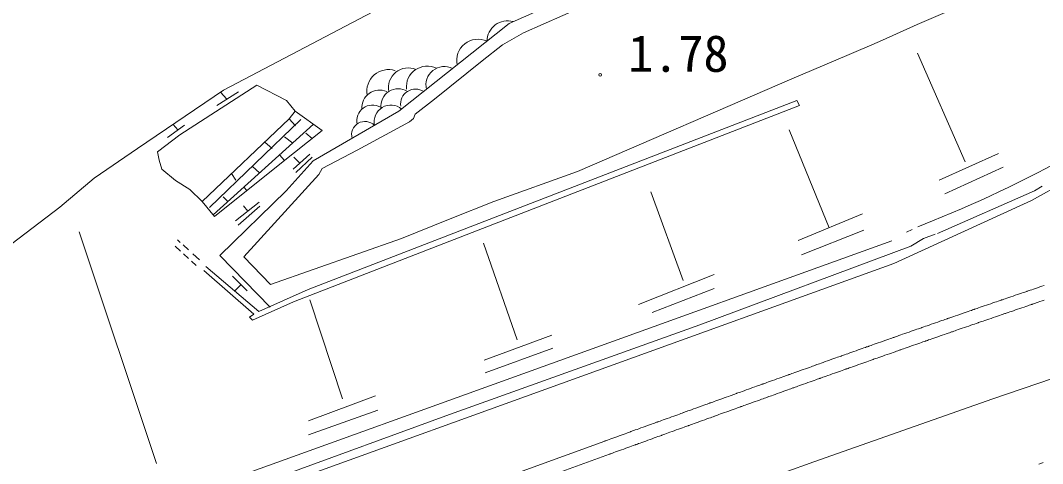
# Model space of a CAD drawing. Units: millimetres, scale not verified. Extents: x 40000 to 680000, y 20000 to 380000.
# Drawn here: x 95765 to 132374, y 270852 to 286745 of the extents above; entities that cross this region are included whole.
import ezdxf
from ezdxf.enums import TextEntityAlignment as Align

# ---------------------------------------------------------------- set-up
doc = ezdxf.new("R2010")
doc.units = ezdxf.units.MM
doc.header["$LTSCALE"] = 1000
doc.linetypes.add('CHAIN', pattern=[18.5, 12, -1.5, 3.5, -1.5])
doc.layers.add('M-BGD', color=7, linetype='Continuous', lineweight=13)
doc.layers.add('M-BMK', color=2, linetype='CHAIN', lineweight=13)
doc.styles.add('ＭＳ ゴシック', font='')
doc.styles.get('ＭＳ ゴシック').set_extended_font_data('MS Gothic')

msp = doc.modelspace()

# ---------------------------------------------------------------- linework, layer by layer
at = {"layer": 'M-BGD'}
for p, q in [((113275, 286637), (117381, 288462)), ((113786, 286304), (117302, 287860)), ((108389, 287055), (103043, 284245)), ((129640, 287352), (127882, 286601)), ((113275, 286637), (109323, 283490)), ((113786, 286304), (113030, 285871)), ((127882, 286601), (126635, 286037)), ((126635, 286037), (126259, 285865)), ((113030, 285871), (112305, 285293)), ((126259, 285865), (124882, 285278)), ((127891, 285565), (129607, 281668)), ((112305, 285293), (110593, 283926)), ((124882, 285278), (123388, 284652)), ((123388, 284652), (115715, 281324)), ((103043, 284245), (99954, 282146)), ((104236, 284420), (101469, 282641)), ((103571, 284182), (102803, 283696)), ((102936, 284173), (103158, 283921)), ((104236, 284420), (105299, 283878)), ((105299, 283878), (105610, 283487)), ((106069, 277093), (123577, 283867)), ((110593, 283926), (109904, 283385)), ((123577, 283867), (123664, 283692)), ((105610, 283487), (105390, 283212)), ((123664, 283692), (105542, 276653)), ((105610, 283487), (106569, 282800)), ((109323, 283490), (106248, 281705)), ((109904, 283385), (109840, 283225)), ((101639, 282988), (101027, 282540)), ((101234, 283016), (101406, 282822)), ((105390, 283212), (102279, 280255)), ((105806, 283191), (102542, 280036)), ((102673, 279768), (106256, 283024)), ((105390, 283212), (105621, 282959)), ((109705, 283106), (107820, 282097)), ((109840, 283225), (109705, 283106)), ((101469, 282641), (100671, 282027)), ((106569, 282800), (105053, 281587)), ((105982, 282705), (106209, 282512)), ((123295, 282819), (124725, 279308)), ((104516, 282382), (104786, 282152)), ((105218, 282570), (105516, 282348)), ((98411, 281093), (99954, 282146)), ((100671, 282027), (100734, 281734)), ((105042, 281921), (105219, 281720)), ((106128, 281953), (105534, 281408)), ((107820, 282097), (106566, 281430)), ((130800, 281976), (128669, 281010)), ((135008, 281976), (131974, 280290)), ((100734, 281734), (100825, 281416)), ((105053, 281587), (102717, 279714)), ((106248, 281705), (105284, 280628)), ((105559, 281845), (105768, 281623)), ((105633, 281287), (106212, 281839)), ((100825, 281416), (101315, 280999)), ((103327, 281252), (103476, 281014)), ((103765, 278270), (106451, 281225)), ((104070, 281514), (104338, 281266)), ((106566, 281430), (106451, 281225)), ((115715, 281324), (112719, 280256)), ((130967, 281482), (128878, 280526)), ((97178, 280042), (98411, 281093)), ((101315, 280999), (101834, 280679)), ((132355, 280801), (132083, 280636)), ((101834, 280679), (102279, 280255)), ((105284, 280628), (102905, 278313)), ((103762, 280768), (103878, 280645)), ((118341, 280595), (119504, 277418)), ((128609, 279106), (132083, 280636)), ((102717, 279714), (102279, 280255)), ((103030, 280420), (103201, 280237)), ((104311, 280229), (103471, 279553)), ((104345, 280085), (103563, 279407)), ((103750, 280096), (103907, 279904)), ((112719, 280256), (111155, 279635)), ((131974, 280290), (127048, 278027)), ((92979, 276858), (97178, 280042)), ((125920, 279807), (123619, 278847)), ((111155, 279635), (109417, 278930)), ((128436, 279560), (127911, 279339)), ((100638, 270853), (97872, 279168)), ((125967, 279218), (123745, 278333)), ((127706, 279251), (127502, 279149)), ((128115, 278919), (128526, 279083)), ((87184, 264497), (126975, 278835)), ((101502, 278472), (101309, 278650)), ((101392, 278873), (101487, 278786)), ((101591, 278691), (101780, 278519)), ((109417, 278930), (104717, 277269)), ((112354, 278757), (113556, 275286)), ((120100, 275825), (127660, 278651)), ((127660, 278651), (128115, 278919)), ((101788, 278208), (101611, 278371)), ((101939, 278374), (102179, 278155)), ((102905, 278313), (104707, 276458)), ((103765, 278270), (104717, 277269)), ((78625, 260539), (127048, 278027)), ((102057, 277959), (101896, 278108)), ((102408, 277920), (104300, 276303)), ((102331, 277779), (104125, 276209)), ((103358, 277577), (103881, 277051)), ((120615, 277638), (117899, 276559)), ((103649, 277252), (103429, 277032)), ((120614, 277132), (118390, 276267)), ((104300, 276303), (106069, 277093)), ((105542, 276653), (104074, 275991)), ((106132, 276729), (107301, 273171)), ((103970, 276098), (104125, 276209)), ((104074, 275991), (103970, 276098)), ((111000, 272562), (120100, 275825)), ((114802, 275460), (112368, 274563)), ((114839, 274992), (112404, 274110)), ((108478, 273284), (106087, 272387)), ((108562, 272769), (106085, 271880)), ((111000, 272562), (105182, 270439)), ((98366, 265014), (116695, 271661)), ((116866, 271191), (98537, 264544))]:
    msp.add_line(p, q, dxfattribs=at)
for points in [[(116695, 271661), (116702, 271663), (116721, 271670), (116752, 271681), (116794, 271697), (116847, 271716), (116908, 271738), (116977, 271763), (117050, 271789), (117127, 271817), (117204, 271845), (117281, 271873), (117354, 271900), (117423, 271924), (117484, 271947), (117537, 271966), (117579, 271981), (117610, 271992), (117629, 271999), (117636, 272002), (117642, 272004), (117661, 272011), (117692, 272022), (117735, 272038), (117787, 272057), (117849, 272079), (117917, 272104), (117991, 272130), (118067, 272158), (118145, 272186), (118222, 272214), (118295, 272241), (118363, 272265), (118425, 272288), (118477, 272307), (118520, 272322), (118551, 272333), (118570, 272340), (118577, 272343), (118583, 272345), (118602, 272352), (118633, 272363), (118676, 272379), (118728, 272398), (118790, 272420), (118858, 272445), (118932, 272471), (119008, 272499), (119086, 272527), (119163, 272555), (119236, 272582), (119305, 272606), (119366, 272629), (119419, 272648), (119461, 272663), (119492, 272674), (119512, 272681), (119518, 272684), (119524, 272686), (119544, 272693), (119575, 272704), (119617, 272719), (119670, 272739), (119731, 272761), (119800, 272785), (119873, 272812), (119950, 272840), (120028, 272868), (120105, 272896), (120178, 272922), (120247, 272947), (120308, 272969), (120361, 272988), (120403, 273004), (120435, 273015), (120454, 273022), (120460, 273024), (120467, 273026), (120486, 273033), (120517, 273045), (120559, 273060), (120612, 273079), (120674, 273101), (120742, 273126), (120816, 273153), (120892, 273180), (120970, 273208), (121047, 273236), (121121, 273263), (121189, 273287), (121251, 273309), (121303, 273329), (121346, 273344), (121377, 273355), (121396, 273362), (121403, 273364), (121409, 273367), (121428, 273374), (121460, 273385), (121502, 273400), (121555, 273419), (121617, 273441), (121685, 273466), (121759, 273493), (121836, 273520), (121914, 273548), (121990, 273576), (122064, 273602), (122133, 273627), (122194, 273649), (122247, 273668), (122290, 273684), (122321, 273695), (122340, 273702), (122346, 273704), (122353, 273706), (122372, 273713), (122403, 273724), (122446, 273740), (122499, 273759), (122560, 273781), (122629, 273805), (122703, 273832), (122779, 273860), (122857, 273888), (122934, 273915), (123008, 273942), (123077, 273966), (123138, 273988), (123191, 274007), (123234, 274022), (123265, 274034), (123284, 274041), (123291, 274043), (123297, 274045), (123316, 274052), (123348, 274063), (123390, 274079), (123443, 274097), (123505, 274120), (123573, 274144), (123647, 274171), (123724, 274198), (123802, 274226), (123879, 274254), (123953, 274280), (124022, 274304), (124083, 274326), (124136, 274345), (124179, 274361), (124210, 274372), (124229, 274379), (124236, 274381), (124242, 274383), (124262, 274390), (124293, 274401), (124336, 274417), (124389, 274435), (124450, 274457), (124519, 274482), (124593, 274508), (124670, 274536), (124748, 274563), (124825, 274591), (124899, 274617), (124968, 274642), (125029, 274664), (125082, 274682), (125125, 274698), (125156, 274709), (125176, 274716), (125182, 274718), (125188, 274720), (125208, 274727), (125239, 274738), (125282, 274753), (125335, 274772), (125396, 274794), (125465, 274819), (125539, 274845), (125616, 274872), (125694, 274900), (125772, 274927), (125846, 274953), (125914, 274978), (125976, 275000), (126029, 275018), (126072, 275034), (126103, 275045), (126123, 275052), (126129, 275054), (126135, 275056), (126155, 275063), (126186, 275074), (126229, 275089), (126282, 275108), (126344, 275130), (126413, 275154), (126487, 275180), (126564, 275207), (126642, 275235), (126719, 275262), (126793, 275288), (126862, 275313), (126924, 275335), (126977, 275353), (127020, 275368), (127051, 275379), (127071, 275386), (127077, 275388), (127084, 275391), (127103, 275397), (127134, 275409), (127177, 275424), (127230, 275442), (127292, 275464), (127361, 275488), (127435, 275514), (127512, 275541), (127591, 275569), (127668, 275596), (127742, 275622), (127811, 275646), (127873, 275668), (127926, 275686), (127969, 275701), (128000, 275712), (128020, 275719), (128026, 275721), (128033, 275724), (128052, 275731), (128083, 275742), (128126, 275757), (128179, 275775), (128241, 275797), (128310, 275821), (128384, 275847), (128462, 275874), (128540, 275901), (128618, 275928), (128692, 275954), (128761, 275978), (128823, 276000), (128876, 276018), (128919, 276033), (128951, 276044), (128970, 276051), (128976, 276053), (128983, 276055), (129002, 276062), (129034, 276073), (129077, 276088), (129130, 276106), (129192, 276128), (129261, 276152), (129335, 276178), (129413, 276204), (129491, 276232), (129569, 276259), (129643, 276284), (129712, 276308), (129774, 276330), (129827, 276348), (129870, 276363), (129902, 276374), (129921, 276380), (129928, 276383), (129934, 276385), (129953, 276392), (129985, 276403), (130028, 276417), (130081, 276436), (130143, 276457), (130212, 276481), (130287, 276507), (130364, 276533), (130443, 276560), (130521, 276587), (130595, 276613), (130664, 276636), (130726, 276658), (130780, 276676), (130823, 276691), (130854, 276702), (130874, 276708), (130880, 276711), (130887, 276713), (130906, 276719), (130938, 276730), (130981, 276745), (131034, 276763), (131096, 276784), (131165, 276808), (131240, 276834), (131318, 276860), (131396, 276887), (131474, 276914), (131549, 276939), (131618, 276963), (131680, 276984), (131733, 277002), (131776, 277017), (131808, 277027), (131827, 277034), (131834, 277036), (131840, 277038), (131860, 277045), (131891, 277056), (131935, 277070), (131988, 277089), (132050, 277110), (132120, 277133), (132194, 277159), (132272, 277185), (132351, 277212), (132429, 277238)], [(116866, 271191), (116872, 271193), (116891, 271200), (116922, 271211), (116965, 271227), (117017, 271246), (117079, 271268), (117147, 271293), (117220, 271319), (117297, 271347), (117375, 271375), (117451, 271403), (117525, 271430), (117593, 271454), (117654, 271477), (117707, 271496), (117749, 271511), (117781, 271522), (117800, 271529), (117806, 271532), (117812, 271534), (117832, 271541), (117863, 271552), (117905, 271568), (117958, 271587), (118019, 271609), (118087, 271634), (118161, 271660), (118238, 271688), (118315, 271716), (118392, 271744), (118465, 271771), (118534, 271795), (118595, 271818), (118648, 271837), (118690, 271852), (118721, 271863), (118740, 271870), (118747, 271873), (118753, 271875), (118772, 271882), (118804, 271893), (118846, 271909), (118899, 271928), (118960, 271950), (119028, 271975), (119102, 272001), (119179, 272029), (119256, 272057), (119333, 272085), (119406, 272111), (119475, 272136), (119536, 272158), (119589, 272177), (119631, 272193), (119663, 272204), (119682, 272211), (119688, 272213), (119695, 272216), (119714, 272223), (119745, 272234), (119787, 272249), (119840, 272268), (119901, 272291), (119970, 272315), (120043, 272342), (120120, 272370), (120198, 272398), (120275, 272425), (120348, 272452), (120417, 272477), (120478, 272499), (120531, 272518), (120573, 272533), (120604, 272545), (120624, 272552), (120630, 272554), (120636, 272556), (120655, 272563), (120687, 272574), (120729, 272590), (120782, 272609), (120843, 272631), (120912, 272656), (120985, 272682), (121062, 272710), (121140, 272738), (121217, 272766), (121290, 272792), (121359, 272817), (121420, 272839), (121473, 272858), (121516, 272873), (121547, 272885), (121566, 272892), (121572, 272894), (121579, 272896), (121598, 272903), (121629, 272914), (121672, 272930), (121725, 272949), (121786, 272971), (121854, 272996), (121928, 273022), (122005, 273050), (122083, 273078), (122160, 273105), (122233, 273132), (122302, 273157), (122363, 273179), (122416, 273198), (122459, 273213), (122490, 273224), (122509, 273231), (122516, 273233), (122522, 273236), (122541, 273243), (122572, 273254), (122615, 273269), (122668, 273288), (122729, 273310), (122798, 273335), (122872, 273361), (122948, 273389), (123026, 273417), (123103, 273444), (123177, 273471), (123246, 273496), (123307, 273518), (123360, 273537), (123402, 273552), (123434, 273563), (123453, 273570), (123459, 273572), (123466, 273574), (123485, 273581), (123516, 273593), (123559, 273608), (123612, 273627), (123673, 273649), (123742, 273673), (123816, 273700), (123893, 273727), (123971, 273755), (124048, 273783), (124121, 273809), (124190, 273834), (124252, 273856), (124304, 273874), (124347, 273890), (124378, 273901), (124398, 273908), (124404, 273910), (124410, 273912), (124430, 273919), (124461, 273930), (124504, 273946), (124557, 273964), (124618, 273986), (124687, 274011), (124761, 274037), (124838, 274065), (124916, 274092), (124993, 274120), (125067, 274146), (125135, 274171), (125197, 274193), (125250, 274211), (125292, 274227), (125324, 274238), (125343, 274245), (125349, 274247), (125356, 274249), (125375, 274256), (125406, 274267), (125449, 274282), (125502, 274301), (125564, 274323), (125632, 274347), (125706, 274374), (125783, 274401), (125862, 274429), (125939, 274456), (126013, 274482), (126081, 274507), (126143, 274528), (126196, 274547), (126239, 274562), (126270, 274573), (126289, 274580), (126296, 274582), (126302, 274585), (126321, 274592), (126353, 274603), (126396, 274618), (126449, 274637), (126510, 274658), (126579, 274683), (126653, 274709), (126730, 274736), (126808, 274764), (126886, 274791), (126960, 274817), (127028, 274841), (127090, 274863), (127143, 274882), (127186, 274897), (127217, 274908), (127237, 274914), (127243, 274917), (127250, 274919), (127269, 274926), (127300, 274937), (127343, 274952), (127396, 274971), (127458, 274992), (127527, 275016), (127601, 275042), (127678, 275070), (127756, 275097), (127833, 275124), (127908, 275150), (127976, 275174), (128038, 275196), (128091, 275215), (128134, 275230), (128166, 275241), (128185, 275247), (128191, 275250), (128198, 275252), (128217, 275259), (128248, 275270), (128291, 275285), (128344, 275303), (128406, 275325), (128475, 275349), (128549, 275375), (128627, 275402), (128705, 275429), (128782, 275456), (128856, 275482), (128925, 275506), (128987, 275527), (129040, 275546), (129083, 275561), (129115, 275572), (129134, 275578), (129141, 275581), (129147, 275583), (129166, 275590), (129198, 275601), (129241, 275616), (129294, 275634), (129356, 275656), (129425, 275679), (129499, 275705), (129576, 275732), (129655, 275759), (129732, 275786), (129806, 275812), (129876, 275836), (129937, 275857), (129991, 275875), (130034, 275890), (130065, 275901), (130084, 275908), (130091, 275910), (130097, 275912), (130117, 275919), (130148, 275930), (130191, 275945), (130244, 275963), (130306, 275984), (130375, 276008), (130450, 276034), (130527, 276061), (130606, 276088), (130683, 276114), (130758, 276140), (130827, 276164), (130889, 276185), (130942, 276203), (130985, 276218), (131017, 276229), (131036, 276235), (131042, 276238), (131049, 276240), (131068, 276246), (131100, 276257), (131143, 276272), (131196, 276290), (131258, 276311), (131327, 276335), (131402, 276361), (131479, 276387), (131558, 276414), (131635, 276440), (131710, 276466), (131779, 276489), (131841, 276511), (131894, 276529), (131938, 276543), (131969, 276554), (131988, 276561), (131995, 276563), (132001, 276565), (132021, 276572), (132052, 276582), (132095, 276597), (132149, 276615), (132211, 276636), (132280, 276660), (132355, 276685), (132432, 276711)], [(132241, 270834), (132317, 270860), (132395, 270887)]]:
    msp.add_lwpolyline(points, dxfattribs=at)
msp.add_circle((116528, 284797), 50, dxfattribs=at)
for centre, radius, start, end in [((113213, 285992), 738, 73.8256, 179.3836), ((112154, 285305), 766, 65.2088, 191.8682), ((112657, 318955), 42438, 291.8276, 307.9288), ((108947, 284206), 775, 71.8449, 190.1987), ((109651, 284341), 703, 66.5059, 191.8426), ((110334, 284359), 745, 63.9644, 185.8079), ((110949, 284429), 661, 63.373, 193.7043), ((108626, 283617), 630, 65.847, 184.7494), ((109296, 283675), 619, 57.9139, 187.2223), ((109913, 283752), 532, 56.3436, 189.2224), ((108380, 283138), 572, 60.9438, 191.7657), ((109033, 283109), 600, 49.7152, 192.3706), ((108106, 282643), 479, 44.7957, 195.4519)]:
    msp.add_arc(centre, radius, start, end, dxfattribs=at)
at = {"layer": 'M-BMK'}
msp.add_lwpolyline([(117803, 268605), (119930, 269376), (122058, 270146), (124187, 270912), (126318, 271673), (128451, 272427), (130588, 273172), (132728, 273907), (134872, 274631), (137020, 275340), (139174, 276034), (141333, 276711), (143498, 277369), (145669, 278006), (147847, 278620), (150032, 279210), (152223, 279773), (154421, 280309), (155916, 280655)], dxfattribs=at)

# ---------------------------------------------------------------- texts
at = {"layer": 'M-BGD', "style": 'ＭＳ ゴシック'}
msp.add_text('1.78', height=1320, dxfattribs=at).set_placement((119330, 286222), align=Align.TOP_CENTER)

doc.saveas('drawing.dxf')
